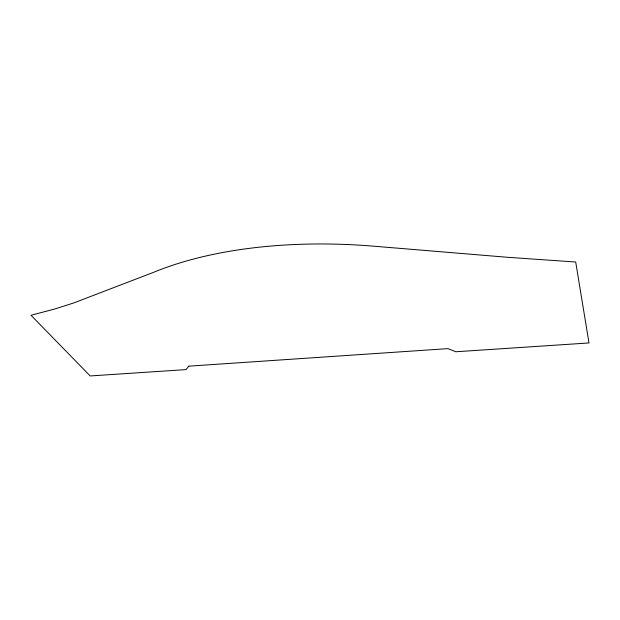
<?xml version="1.0" encoding="UTF-8"?>
<svg xmlns="http://www.w3.org/2000/svg" width="620" height="620" viewBox="0 0 620 620"><rect width="100%" height="100%" fill="white"/><g stroke="black" fill="none" stroke-linecap="round" stroke-linejoin="round"><path stroke-width="0.93" d="M188.79 366.164L186.023 369.605L90.187 375.945L31 315.27L54.948 308.954L73.78 302.94L153.38 272.405A311.984 147.056 6.7 0 1 373.69 246.187L507.881 257.315L575.701 262.02L589 342.945L455.878 351.757L447.919 348.634L188.79 366.164"/></g></svg>
